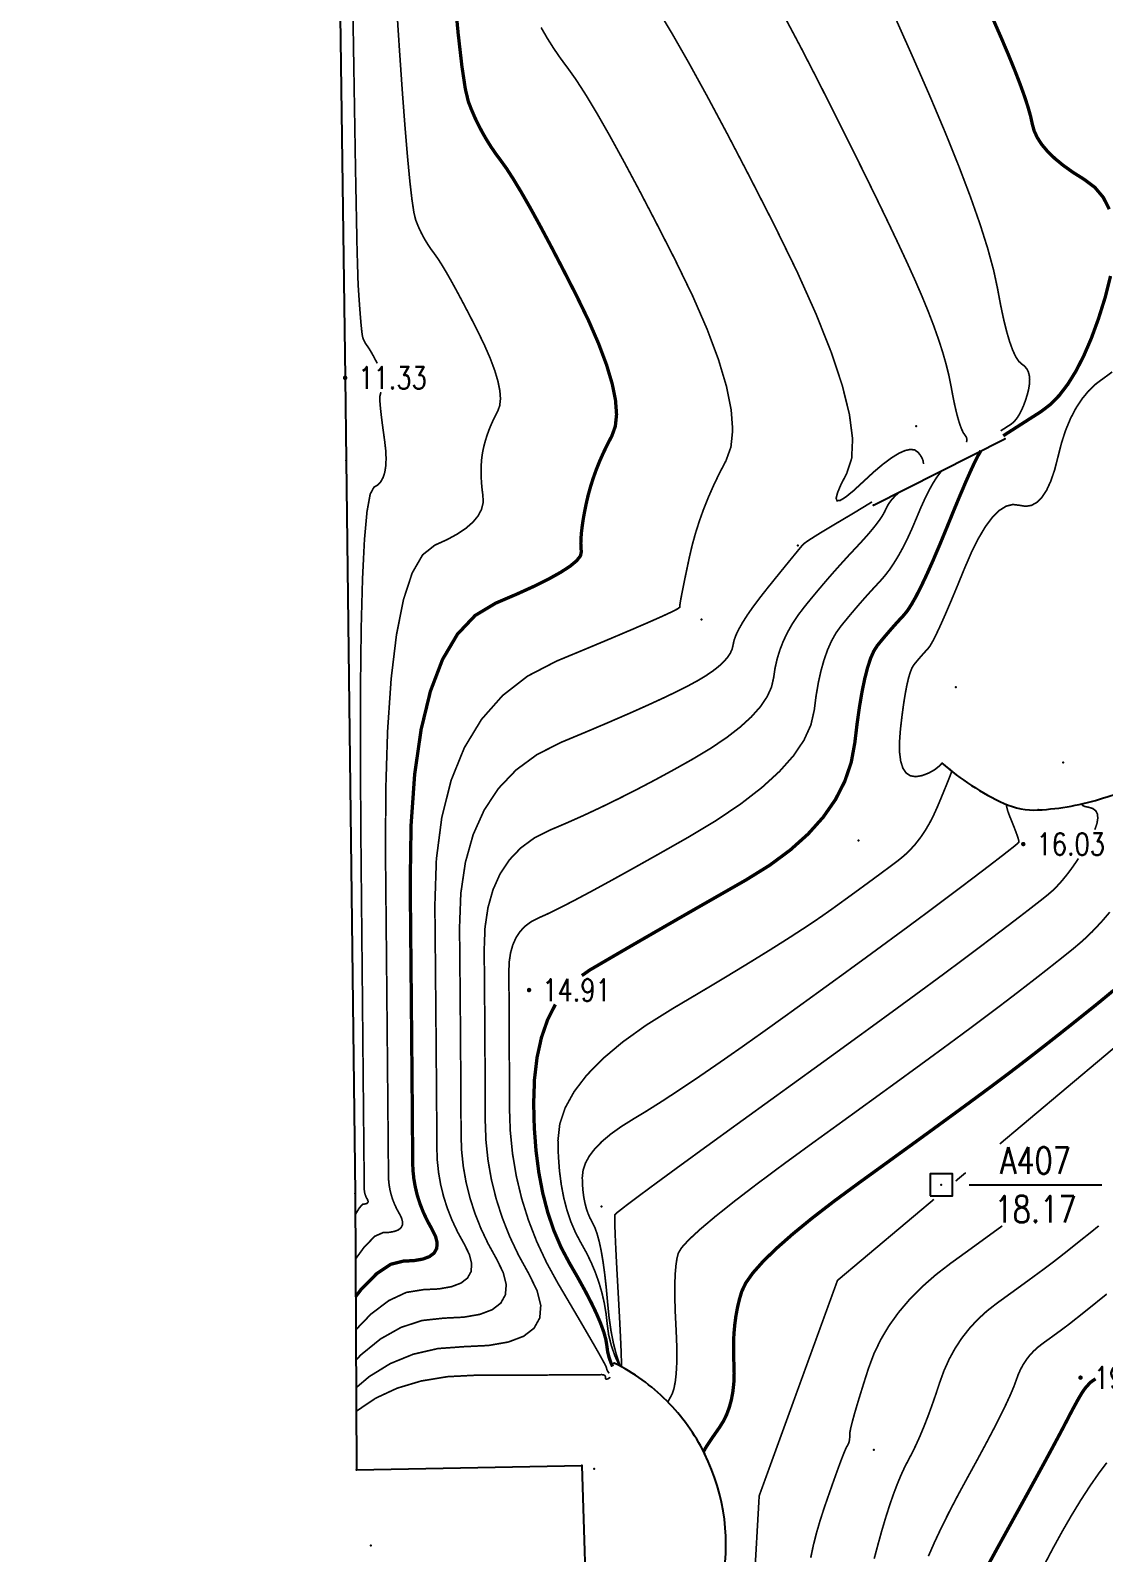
# Model space of a CAD drawing. Extents: x 953 to 1488, y 1110 to 1509.
# Drawn here: x 962.4 to 1010.9, y 1244.2 to 1312.8 of the extents above; entities that cross this region are included whole.
import ezdxf
from ezdxf.enums import TextEntityAlignment as Align

# ---------------------------------------------------------------- set-up
doc = ezdxf.new("R2010")
doc.units = 0
doc.header["$LTSCALE"] = 0.5
doc.header["$PDSIZE"] = 0.2
doc.layers.get('0').update_dxf_attribs({"linetype": 'CONTINUOUS'})
for name, color, linetype in [('DGX', 2, 'CONTINUOUS'), ('DMTZ', 3, 'CONTINUOUS'), ('GCD', 1, 'CONTINUOUS'), ('KZD', 1, 'CONTINUOUS'), ('ZBTZ', 3, 'CONTINUOUS'), ('ZDH', 1, 'CONTINUOUS')]:
    doc.layers.add(name, color=color, linetype=linetype)
doc.styles.add('HZ', font='rs.shx', dxfattribs={"width": 0.8, "bigfont": 'hztxt.shx'})
doc.linetypes.add('10421', pattern='A,2,[150,AAA.SHX,S=0.5,R=0,X=0,Y=0.5],1e-11', length=2)
doc.linetypes.add('1161', pattern='A,0,[149,AAA.SHX,S=0.15,R=0,X=0,Y=0],-1.6', length=1.6)

# ---------------------------------------------------------------- blocks, each defined once
blk = doc.blocks.new('GC200')
at = {"linetype": 'Continuous', "const_width": 0.2, "flags": 128}
blk.add_lwpolyline([(-0.1, 0, 1), (0.1, 0, 1)], format="xyb", close=True, dxfattribs=at)
blk = doc.blocks.new('gc261')
blk.add_lwpolyline([(-1, -1), (1, -1), (1, 1), (-1, 1)], close=True)
blk.add_point((0, 0))

msp = doc.modelspace()

# ---------------------------------------------------------------- linework, layer by layer
at = {"layer": 'DGX', "linetype": 'Continuous', "const_width": 0.075, "flags": 128}
for points, elevation in [([(976.88, 1320.193), (976.997, 1312.394), (977.091, 1306.664), (977.162, 1303.003), (977.209, 1301.411), (977.243, 1300.885), (977.276, 1300.422), (977.306, 1300.022), (977.334, 1299.686), (977.36, 1299.412), (977.384, 1299.202), (977.406, 1299.055), (977.426, 1298.971), (977.446, 1298.92), (977.468, 1298.869), (977.492, 1298.819), (977.518, 1298.771), (977.545, 1298.723), (977.575, 1298.676), (977.606, 1298.63), (977.639, 1298.586), (977.677, 1298.533), (977.721, 1298.464), (977.772, 1298.379), (977.83, 1298.278), (977.895, 1298.161), (977.966, 1298.027), (978.045, 1297.877), (978.074, 1297.82)], 11.5), ([(977.096, 1257.409), (977.488, 1257.948), (977.966, 1258.434), (978.333, 1258.596), (978.616, 1258.61), (978.845, 1258.65), (979.02, 1258.716), (979.14, 1258.809), (979.206, 1258.927), (979.218, 1259.072), (979.175, 1259.243), (979.078, 1259.44), (978.961, 1259.651), (978.86, 1259.864), (978.774, 1260.08), (978.704, 1260.298), (978.65, 1260.519), (978.61, 1260.742), (978.587, 1260.967), (978.578, 1261.194), (978.576, 1261.616), (978.57, 1262.424), (978.559, 1263.618), (978.545, 1265.198), (978.527, 1267.164), (978.505, 1269.516), (978.479, 1272.254), (978.449, 1275.378), (978.456, 1278.503), (978.54, 1281.244), (978.702, 1283.601), (978.941, 1285.573), (979.257, 1287.161), (979.651, 1288.365), (980.123, 1289.184), (980.672, 1289.619), (981.22, 1289.866), (981.689, 1290.122), (982.079, 1290.385), (982.39, 1290.658), (982.623, 1290.938), (982.776, 1291.227), (982.85, 1291.524), (982.845, 1291.83), (982.806, 1292.134), (982.779, 1292.426), (982.763, 1292.706), (982.758, 1292.975), (982.765, 1293.232), (982.782, 1293.477), (982.811, 1293.71), (982.852, 1293.931), (982.902, 1294.147), (982.962, 1294.363), (983.031, 1294.58), (983.109, 1294.797), (983.196, 1295.014), (983.292, 1295.232), (983.398, 1295.451), (983.513, 1295.67), (983.602, 1295.919), (983.634, 1296.226), (983.606, 1296.593), (983.52, 1297.018), (983.376, 1297.503), (983.173, 1298.046), (982.911, 1298.648), (982.59, 1299.309), (982.254, 1299.968), (981.944, 1300.561), (981.661, 1301.091), (981.405, 1301.556), (981.176, 1301.957), (980.974, 1302.294), (980.798, 1302.566), (980.649, 1302.774), (980.518, 1302.951), (980.394, 1303.133), (980.277, 1303.318), (980.168, 1303.507), (980.066, 1303.7), (979.972, 1303.896), (979.886, 1304.097), (979.806, 1304.301), (979.727, 1304.632), (979.64, 1305.214), (979.544, 1306.046), (979.441, 1307.128), (979.329, 1308.46), (979.209, 1310.043), (979.082, 1311.876), (978.946, 1313.959)], 12), ([(1002.722, 1293.287), (1002.724, 1293.305), (1002.71, 1293.421), (1002.664, 1293.544), (1002.586, 1293.675), (1002.478, 1293.812), (1002.33, 1293.915), (1002.136, 1293.941), (1001.895, 1293.889), (1001.609, 1293.761), (1001.276, 1293.555), (1000.897, 1293.273), (1000.471, 1292.913), (1000, 1292.476), (999.555, 1292.066), (999.211, 1291.787), (998.968, 1291.639), (998.826, 1291.622), (998.784, 1291.735), (998.844, 1291.98), (999.003, 1292.356), (999.264, 1292.862), (999.485, 1293.539), (999.525, 1294.423), (999.384, 1295.516), (999.063, 1296.818), (998.561, 1298.327), (997.879, 1300.045), (997.016, 1301.971), (995.972, 1304.106), (994.881, 1306.24), (993.878, 1308.166), (992.961, 1309.883), (992.131, 1311.391), (991.388, 1312.691), (990.731, 1313.782)], 13.5), ([(1004.665, 1294.267), (1004.671, 1294.281), (1004.686, 1294.385), (1004.665, 1294.483), (1004.606, 1294.574), (1004.528, 1294.685), (1004.45, 1294.844), (1004.372, 1295.051), (1004.293, 1295.304), (1004.213, 1295.606), (1004.132, 1295.955), (1004.051, 1296.351), (1003.969, 1296.795), (1003.872, 1297.279), (1003.744, 1297.796), (1003.586, 1298.346), (1003.397, 1298.928), (1003.179, 1299.544), (1002.929, 1300.192), (1002.649, 1300.874), (1002.339, 1301.588), (1001.986, 1302.368), (1001.576, 1303.248), (1001.111, 1304.227), (1000.59, 1305.306), (1000.012, 1306.484), (999.379, 1307.762), (998.69, 1309.14), (997.944, 1310.617), (997.185, 1312.092), (996.456, 1313.463)], 14), ([(1001.468, 1313.383), (1002.244, 1311.643), (1003.022, 1309.867), (1003.715, 1308.224), (1004.322, 1306.716), (1004.843, 1305.343), (1005.278, 1304.104), (1005.627, 1302.999), (1005.891, 1302.029), (1006.069, 1301.194), (1006.204, 1300.468), (1006.339, 1299.829), (1006.475, 1299.275), (1006.612, 1298.806), (1006.749, 1298.424), (1006.886, 1298.127), (1007.024, 1297.916), (1007.162, 1297.791), (1007.287, 1297.697), (1007.385, 1297.581), (1007.457, 1297.441), (1007.501, 1297.279), (1007.518, 1297.095), (1007.508, 1296.887), (1007.472, 1296.657), (1007.408, 1296.404), (1007.329, 1296.152), (1007.245, 1295.924), (1007.157, 1295.72), (1007.065, 1295.54), (1006.969, 1295.385), (1006.868, 1295.254), (1006.764, 1295.146), (1006.655, 1295.063), (1006.536, 1294.987), (1006.403, 1294.902), (1006.256, 1294.806), (1006.211, 1294.777)], 14.5), ([(977.111, 1254.216), (977.781, 1254.913), (978.593, 1255.529), (979.385, 1255.899), (980.158, 1256.023), (980.856, 1256.057), (981.419, 1256.156), (981.849, 1256.318), (982.145, 1256.545), (982.307, 1256.837), (982.335, 1257.193), (982.23, 1257.613), (981.991, 1258.097), (981.704, 1258.617), (981.456, 1259.142), (981.245, 1259.673), (981.072, 1260.21), (980.938, 1260.752), (980.842, 1261.301), (980.783, 1261.855), (980.763, 1262.414), (980.76, 1263.078), (980.756, 1263.943), (980.748, 1265.01), (980.738, 1266.279), (980.726, 1267.75), (980.711, 1269.422), (980.694, 1271.297), (980.674, 1273.373), (980.742, 1275.451), (980.986, 1277.328), (981.407, 1279.005), (982.005, 1280.481), (982.78, 1281.758), (983.732, 1282.835), (984.86, 1283.711), (986.165, 1284.387), (987.472, 1284.929), (988.603, 1285.403), (989.56, 1285.809), (990.342, 1286.147), (990.949, 1286.416), (991.382, 1286.617), (991.64, 1286.751), (991.723, 1286.816), (991.726, 1286.878), (991.744, 1287.004), (991.776, 1287.193), (991.824, 1287.446), (991.887, 1287.762), (991.964, 1288.141), (992.057, 1288.584), (992.164, 1289.09), (992.29, 1289.628), (992.439, 1290.167), (992.611, 1290.707), (992.805, 1291.249), (993.023, 1291.792), (993.263, 1292.336), (993.526, 1292.882), (993.812, 1293.428), (994.036, 1294.049), (994.114, 1294.816), (994.046, 1295.731), (993.832, 1296.792), (993.471, 1298), (992.964, 1299.356), (992.311, 1300.858), (991.511, 1302.507), (990.672, 1304.149), (989.9, 1305.631), (989.194, 1306.952), (988.556, 1308.113), (987.984, 1309.113), (987.479, 1309.952), (987.041, 1310.631), (986.67, 1311.15), (986.341, 1311.593), (986.031, 1312.045), (985.74, 1312.507), (985.468, 1312.979)], 13), ([(1011.243, 1297.436), (1010.878, 1297.168), (1010.516, 1296.903), (1010.184, 1296.587), (1009.881, 1296.221), (1009.607, 1295.803), (1009.362, 1295.335), (1009.146, 1294.817), (1008.959, 1294.247), (1008.801, 1293.627), (1008.648, 1293.028), (1008.476, 1292.521), (1008.286, 1292.106), (1008.076, 1291.784), (1007.849, 1291.554), (1007.602, 1291.416), (1007.337, 1291.371), (1007.052, 1291.418), (1006.757, 1291.455), (1006.457, 1291.378), (1006.152, 1291.188), (1005.844, 1290.885), (1005.53, 1290.469), (1005.213, 1289.939), (1004.891, 1289.296), (1004.565, 1288.54), (1004.252, 1287.773), (1003.97, 1287.097), (1003.719, 1286.512), (1003.5, 1286.019), (1003.311, 1285.616), (1003.154, 1285.305), (1003.028, 1285.084), (1002.933, 1284.955), (1002.854, 1284.87), (1002.774, 1284.783), (1002.694, 1284.694), (1002.613, 1284.602), (1002.532, 1284.509), (1002.451, 1284.412), (1002.37, 1284.314), (1002.287, 1284.213), (1002.206, 1284.079), (1002.127, 1283.88), (1002.049, 1283.616), (1001.973, 1283.287), (1001.899, 1282.893), (1001.826, 1282.435), (1001.756, 1281.911), (1001.687, 1281.323), (1001.643, 1280.747), (1001.647, 1280.261), (1001.698, 1279.864), (1001.797, 1279.557), (1001.943, 1279.339), (1002.137, 1279.211), (1002.379, 1279.172), (1002.668, 1279.223), (1002.963, 1279.336), (1003.224, 1279.481), (1003.449, 1279.66), (1003.558, 1279.781)], 15.5), ([(978.243, 1296.52), (978.241, 1296.516), (978.224, 1296.461), (978.209, 1296.406), (978.196, 1296.352), (978.189, 1296.273), (978.191, 1296.144), (978.204, 1295.966), (978.225, 1295.739), (978.256, 1295.463), (978.297, 1295.137), (978.347, 1294.762), (978.406, 1294.337), (978.455, 1293.911), (978.473, 1293.532), (978.459, 1293.199), (978.415, 1292.913), (978.339, 1292.674), (978.232, 1292.481), (978.094, 1292.335), (977.925, 1292.235), (977.754, 1291.92), (977.611, 1291.13), (977.496, 1289.862), (977.409, 1288.119), (977.349, 1285.899), (977.317, 1283.202), (977.313, 1280.03), (977.336, 1276.381), (977.371, 1272.733), (977.402, 1269.563), (977.427, 1266.871), (977.448, 1264.657), (977.465, 1262.922), (977.477, 1261.665), (977.484, 1260.885), (977.486, 1260.585), (977.488, 1260.523), (977.495, 1260.462), (977.505, 1260.402), (977.52, 1260.343), (977.539, 1260.284), (977.562, 1260.225), (977.59, 1260.168), (977.621, 1260.111), (977.647, 1260.057), (977.659, 1260.011), (977.656, 1259.972), (977.638, 1259.94), (977.605, 1259.915), (977.558, 1259.898), (977.496, 1259.887), (977.42, 1259.883), (977.257, 1259.701), (977.086, 1259.413)], 11.5), ([(1003.566, 1292.985), (1003.486, 1292.899), (1003.322, 1292.679), (1003.152, 1292.41), (1002.976, 1292.093), (1002.794, 1291.726), (1002.606, 1291.311), (1002.411, 1290.847), (1002.212, 1290.375), (1002.011, 1289.935), (1001.808, 1289.527), (1001.602, 1289.153), (1001.393, 1288.81), (1001.183, 1288.5), (1000.969, 1288.223), (1000.754, 1287.978), (1000.536, 1287.746), (1000.318, 1287.508), (1000.098, 1287.264), (999.878, 1287.013), (999.657, 1286.756), (999.434, 1286.493), (999.211, 1286.223), (998.986, 1285.948), (998.771, 1285.645), (998.574, 1285.294), (998.397, 1284.894), (998.239, 1284.446), (998.099, 1283.95), (997.979, 1283.406), (997.878, 1282.814), (997.796, 1282.173), (997.643, 1281.502), (997.331, 1280.817), (996.859, 1280.119), (996.227, 1279.408), (995.435, 1278.684), (994.484, 1277.947), (993.373, 1277.197), (992.102, 1276.434), (990.814, 1275.703), (989.653, 1275.051), (988.619, 1274.478), (987.712, 1273.984), (986.93, 1273.568), (986.276, 1273.232), (985.748, 1272.974), (985.347, 1272.794), (985.03, 1272.634), (984.756, 1272.433), (984.525, 1272.191), (984.337, 1271.908), (984.192, 1271.584), (984.089, 1271.219), (984.029, 1270.813), (984.013, 1270.366), (984.017, 1269.861), (984.021, 1269.282), (984.025, 1268.629), (984.028, 1267.901), (984.032, 1267.098), (984.035, 1266.221), (984.037, 1265.27), (984.04, 1264.244), (984.076, 1263.189), (984.18, 1262.153), (984.352, 1261.134), (984.592, 1260.133), (984.9, 1259.15), (985.275, 1258.184), (985.719, 1257.236), (986.23, 1256.306), (986.741, 1255.44), (987.185, 1254.686), (987.56, 1254.043), (987.868, 1253.511), (988.108, 1253.09), (988.28, 1252.781), (988.385, 1252.582), (988.421, 1252.495), (988.425, 1252.464), (988.433, 1252.432), (988.444, 1252.4), (988.459, 1252.368), (988.477, 1252.336), (988.498, 1252.304), (988.523, 1252.272), (988.543, 1252.25)], 14.5), ([(977.123, 1251.598), (977.707, 1252.098), (978.665, 1252.688), (979.697, 1253.109), (980.804, 1253.364), (981.984, 1253.45), (983.095, 1253.504), (983.993, 1253.661), (984.678, 1253.92), (985.149, 1254.282), (985.408, 1254.747), (985.453, 1255.314), (985.285, 1255.983), (984.905, 1256.755), (984.448, 1257.583), (984.051, 1258.42), (983.716, 1259.266), (983.441, 1260.122), (983.226, 1260.986), (983.073, 1261.859), (982.98, 1262.742), (982.947, 1263.634), (982.945, 1264.539), (982.942, 1265.462), (982.937, 1266.402), (982.932, 1267.36), (982.925, 1268.336), (982.918, 1269.329), (982.909, 1270.34), (982.9, 1271.368), (982.937, 1272.36), (983.07, 1273.261), (983.298, 1274.071), (983.62, 1274.791), (984.038, 1275.419), (984.55, 1275.956), (985.158, 1276.403), (985.861, 1276.758), (986.618, 1277.08), (987.39, 1277.424), (988.176, 1277.792), (988.976, 1278.182), (989.791, 1278.595), (990.62, 1279.03), (991.463, 1279.489), (992.32, 1279.97), (993.133, 1280.459), (993.845, 1280.939), (994.453, 1281.411), (994.96, 1281.874), (995.365, 1282.329), (995.667, 1282.776), (995.867, 1283.214), (995.964, 1283.644), (996.026, 1284.066), (996.12, 1284.48), (996.244, 1284.888), (996.4, 1285.288), (996.587, 1285.68), (996.805, 1286.066), (997.055, 1286.444), (997.336, 1286.815), (997.631, 1287.178), (997.926, 1287.533), (998.219, 1287.88), (998.51, 1288.218), (998.801, 1288.548), (999.09, 1288.87), (999.377, 1289.184), (999.664, 1289.489), (999.935, 1289.781), (1000.178, 1290.052), (1000.392, 1290.303), (1000.578, 1290.534), (1000.735, 1290.745), (1000.864, 1290.937), (1000.963, 1291.108), (1001.035, 1291.259), (1001.103, 1291.401), (1001.194, 1291.545), (1001.308, 1291.691), (1001.445, 1291.839), (1001.604, 1291.989), (1001.622, 1292.004)], 14), ([(977.117, 1252.847), (977.329, 1253.075), (978.223, 1253.8), (979.145, 1254.319), (980.094, 1254.631), (981.071, 1254.737), (981.975, 1254.781), (982.706, 1254.908), (983.263, 1255.119), (983.647, 1255.414), (983.857, 1255.792), (983.894, 1256.253), (983.758, 1256.798), (983.448, 1257.426), (983.076, 1258.1), (982.753, 1258.781), (982.48, 1259.47), (982.257, 1260.166), (982.082, 1260.869), (981.957, 1261.58), (981.881, 1262.298), (981.855, 1263.024), (981.853, 1263.808), (981.849, 1264.702), (981.843, 1265.706), (981.835, 1266.819), (981.826, 1268.043), (981.815, 1269.376), (981.802, 1270.818), (981.787, 1272.371), (981.845, 1273.908), (982.051, 1275.304), (982.403, 1276.559), (982.903, 1277.673), (983.55, 1278.647), (984.345, 1279.48), (985.286, 1280.171), (986.375, 1280.722), (987.489, 1281.186), (988.504, 1281.617), (989.421, 1282.015), (990.241, 1282.38), (990.962, 1282.711), (991.586, 1283.01), (992.111, 1283.275), (992.538, 1283.507), (992.894, 1283.721), (993.205, 1283.931), (993.472, 1284.138), (993.693, 1284.34), (993.87, 1284.54), (994.003, 1284.735), (994.09, 1284.927), (994.133, 1285.115), (994.175, 1285.318), (994.26, 1285.554), (994.389, 1285.825), (994.562, 1286.129), (994.777, 1286.467), (995.036, 1286.838), (995.339, 1287.243), (995.685, 1287.682), (996.032, 1288.112), (996.337, 1288.489), (996.601, 1288.814), (996.824, 1289.087), (997.005, 1289.307), (997.144, 1289.476), (997.242, 1289.592), (997.298, 1289.655), (997.355, 1289.704), (997.453, 1289.776), (997.594, 1289.87), (997.776, 1289.987), (998, 1290.127), (998.266, 1290.289), (998.575, 1290.474), (998.925, 1290.682), (999.285, 1290.895), (999.623, 1291.097), (999.938, 1291.288), (1000.232, 1291.467), (1000.402, 1291.572)], 13.5), ([(1004, 1279.428), (1003.994, 1279.397), (1003.966, 1279.316), (1003.917, 1279.186), (1003.846, 1279.008), (1003.755, 1278.781), (1003.642, 1278.506), (1003.509, 1278.183), (1003.354, 1277.811), (1003.181, 1277.427), (1002.996, 1277.066), (1002.796, 1276.73), (1002.584, 1276.417), (1002.358, 1276.127), (1002.118, 1275.862), (1001.865, 1275.62), (1001.599, 1275.402), (1001.312, 1275.186), (1000.999, 1274.953), (1000.66, 1274.702), (1000.294, 1274.433), (999.902, 1274.146), (999.483, 1273.841), (999.038, 1273.518), (998.567, 1273.177), (998.031, 1272.801), (997.393, 1272.373), (996.654, 1271.894), (995.812, 1271.362), (994.868, 1270.779), (993.823, 1270.144), (992.675, 1269.457), (991.426, 1268.718), (990.207, 1267.956), (989.15, 1267.199), (988.257, 1266.447), (987.526, 1265.701), (986.958, 1264.959), (986.553, 1264.223), (986.31, 1263.493), (986.23, 1262.767), (986.248, 1262.062), (986.297, 1261.393), (986.379, 1260.76), (986.492, 1260.163), (986.638, 1259.603), (986.815, 1259.078), (987.025, 1258.589), (987.266, 1258.136), (987.51, 1257.698), (987.726, 1257.255), (987.915, 1256.805), (988.077, 1256.35), (988.212, 1255.889), (988.319, 1255.422), (988.399, 1254.95), (988.452, 1254.471), (988.517, 1253.989), (988.635, 1253.505), (988.805, 1253.019), (988.999, 1252.593)], 15.5), ([(1006.173, 1262.6), (1017.747, 1272.329), (1031.623, 1278.323), (1058.063, 1275.135), (1068.371, 1272.68), (1076.951, 1262.439), (1095.592, 1248.1), (1092.349, 1235.453), (1087.995, 1226.038), (1083.075, 1220.756), (1063.737, 1210.084), (1055.226, 1203.74), (1036.535, 1197.056), (1014.874, 1182.849), (1008.465, 1181.412), (1001.99, 1178.111)], 18), ([(989.053, 1252.564), (989.013, 1252.654), (988.862, 1253.099), (988.733, 1253.602), (988.623, 1254.163), (988.535, 1254.782), (988.467, 1255.459), (988.406, 1256.133), (988.338, 1256.743), (988.263, 1257.289), (988.182, 1257.77), (988.093, 1258.187), (987.997, 1258.539), (987.894, 1258.827), (987.784, 1259.051), (987.677, 1259.251), (987.585, 1259.466), (987.507, 1259.697), (987.443, 1259.945), (987.393, 1260.208), (987.357, 1260.487), (987.335, 1260.781), (987.327, 1261.092), (987.363, 1261.412), (987.469, 1261.734), (987.648, 1262.058), (987.898, 1262.385), (988.221, 1262.714), (988.614, 1263.045), (989.08, 1263.379), (989.617, 1263.715), (990.23, 1264.085), (990.922, 1264.522), (991.693, 1265.026), (992.543, 1265.596), (993.472, 1266.234), (994.48, 1266.937), (995.568, 1267.708), (996.734, 1268.545), (997.907, 1269.394), (999.015, 1270.197), (1000.057, 1270.956), (1001.032, 1271.671), (1001.943, 1272.34), (1002.787, 1272.965), (1003.565, 1273.546), (1004.278, 1274.081), (1004.916, 1274.564), (1005.47, 1274.985), (1005.94, 1275.344), (1006.326, 1275.642), (1006.628, 1275.878), (1006.847, 1276.052), (1006.981, 1276.165), (1007.031, 1276.216), (1007.032, 1276.252), (1007.018, 1276.319), (1006.989, 1276.418), (1006.945, 1276.548), (1006.886, 1276.709), (1006.812, 1276.901), (1006.723, 1277.125), (1006.618, 1277.38), (1006.527, 1277.628), (1006.477, 1277.832), (1006.473, 1277.916)], 16), ([(1010.46, 1276.78), (1010.555, 1277.06), (1010.593, 1277.297), (1010.574, 1277.489), (1010.498, 1277.635), (1010.365, 1277.736), (1010.175, 1277.792), (1009.998, 1277.829), (1009.906, 1277.873), (1009.898, 1277.924), (1009.949, 1277.963)], 16.5), ([(989.086, 1252.545), (989.092, 1252.588), (989.093, 1252.759), (989.087, 1253.032), (989.073, 1253.407), (989.052, 1253.884), (989.023, 1254.464), (988.987, 1255.146), (988.944, 1255.929), (988.9, 1256.714), (988.864, 1257.399), (988.835, 1257.984), (988.813, 1258.468), (988.799, 1258.852), (988.791, 1259.137), (988.791, 1259.321), (988.799, 1259.404), (988.916, 1259.514), (989.248, 1259.774), (989.793, 1260.186), (990.552, 1260.748), (991.525, 1261.462), (992.712, 1262.327), (994.113, 1263.343), (995.727, 1264.51), (997.379, 1265.704), (998.893, 1266.8), (1000.269, 1267.8), (1001.507, 1268.703), (1002.607, 1269.508), (1003.569, 1270.216), (1004.392, 1270.828), (1005.078, 1271.342), (1005.668, 1271.788), (1006.207, 1272.197), (1006.693, 1272.567), (1007.128, 1272.9), (1007.51, 1273.194), (1007.84, 1273.451), (1008.119, 1273.669), (1008.345, 1273.85), (1008.548, 1274.026), (1008.755, 1274.231), (1008.967, 1274.466), (1009.184, 1274.73), (1009.405, 1275.023), (1009.631, 1275.345), (1009.72, 1275.48)], 16.5), ([(991.201, 1250.94), (991.217, 1251.008), (991.298, 1251.158), (991.39, 1251.332), (991.466, 1251.569), (991.524, 1251.87), (991.565, 1252.233), (991.589, 1252.659), (991.595, 1253.147), (991.585, 1253.699), (991.557, 1254.313), (991.526, 1254.931), (991.508, 1255.492), (991.503, 1255.996), (991.509, 1256.444), (991.528, 1256.836), (991.56, 1257.171), (991.604, 1257.449), (991.66, 1257.671), (991.81, 1257.919), (992.136, 1258.275), (992.638, 1258.739), (993.316, 1259.312), (994.17, 1259.994), (995.2, 1260.783), (996.405, 1261.681), (997.787, 1262.688), (999.198, 1263.707), (1000.49, 1264.644), (1001.665, 1265.497), (1002.722, 1266.268), (1003.661, 1266.955), (1004.482, 1267.56), (1005.185, 1268.082), (1005.77, 1268.521), (1006.29, 1268.914), (1006.794, 1269.299), (1007.285, 1269.677), (1007.761, 1270.045), (1008.223, 1270.406), (1008.671, 1270.759), (1009.105, 1271.103), (1009.524, 1271.44), (1009.933, 1271.79), (1010.338, 1272.176), (1010.738, 1272.599), (1011.134, 1273.058)], 17), ([(1004.18, 1260.925), (1004.63, 1261.303)], 18), ([(994.204, 1203.3), (993.252, 1210.539), (995.311, 1246.721), (998.844, 1256.44), (1003.198, 1260.1)], 18), ([(997.637, 1243.926), (997.752, 1244.474), (997.897, 1245.045), (998.07, 1245.638), (998.272, 1246.254), (998.478, 1246.846), (998.66, 1247.364), (998.82, 1247.811), (998.957, 1248.185), (999.071, 1248.487), (999.162, 1248.716), (999.23, 1248.873), (999.276, 1248.957), (999.308, 1249.008), (999.335, 1249.062), (999.357, 1249.119), (999.374, 1249.181), (999.387, 1249.246), (999.394, 1249.316), (999.397, 1249.389), (999.395, 1249.465), (999.404, 1249.581), (999.441, 1249.771), (999.506, 1250.035), (999.598, 1250.374), (999.718, 1250.786), (999.866, 1251.273), (1000.041, 1251.835), (1000.243, 1252.47), (1000.491, 1253.133), (1000.801, 1253.776), (1001.173, 1254.4), (1001.607, 1255.003), (1002.104, 1255.588), (1002.663, 1256.152), (1003.284, 1256.697), (1003.967, 1257.223), (1004.653, 1257.718), (1005.281, 1258.174), (1005.852, 1258.589), (1006.279, 1258.9)], 18.5), ([(1000.501, 1243.883), (1000.666, 1244.499), (1000.84, 1245.13), (1001.014, 1245.717), (1001.187, 1246.262), (1001.36, 1246.764), (1001.533, 1247.223), (1001.705, 1247.639), (1001.876, 1248.012), (1002.048, 1248.343), (1002.219, 1248.668), (1002.392, 1249.024), (1002.566, 1249.412), (1002.741, 1249.831), (1002.918, 1250.281), (1003.095, 1250.764), (1003.274, 1251.277), (1003.454, 1251.822), (1003.652, 1252.369), (1003.886, 1252.887), (1004.154, 1253.377), (1004.458, 1253.839), (1004.798, 1254.272), (1005.172, 1254.677), (1005.582, 1255.053), (1006.027, 1255.401), (1006.471, 1255.722), (1006.878, 1256.017), (1007.248, 1256.286), (1007.58, 1256.528), (1007.876, 1256.745), (1008.135, 1256.935), (1008.356, 1257.099), (1008.54, 1257.238), (1008.774, 1257.418), (1009.145, 1257.71), (1009.652, 1258.114), (1010.296, 1258.628), (1010.635, 1258.9)], 19), ([(1002.948, 1243.997), (1003.218, 1244.613), (1003.531, 1245.279), (1003.887, 1245.994), (1004.286, 1246.758), (1004.729, 1247.572), (1005.169, 1248.374), (1005.561, 1249.103), (1005.906, 1249.759), (1006.203, 1250.342), (1006.452, 1250.853), (1006.654, 1251.291), (1006.808, 1251.656), (1006.914, 1251.948), (1007.004, 1252.197), (1007.111, 1252.433), (1007.233, 1252.657), (1007.372, 1252.867), (1007.526, 1253.065), (1007.697, 1253.249), (1007.884, 1253.421), (1008.087, 1253.58), (1008.289, 1253.726), (1008.475, 1253.86), (1008.643, 1253.983), (1008.795, 1254.093), (1008.93, 1254.192), (1009.048, 1254.279), (1009.149, 1254.354), (1009.233, 1254.417), (1009.345, 1254.503), (1009.529, 1254.649), (1009.787, 1254.854), (1010.117, 1255.118), (1010.52, 1255.441), (1010.995, 1255.824)], 19.5), ([(988.584, 1252.077), (988.578, 1252.067), (988.552, 1252.043), (988.518, 1252.02), (988.483, 1252.001), (988.452, 1251.989), (988.426, 1251.984), (988.405, 1251.986), (988.389, 1251.995), (988.378, 1252.011), (988.372, 1252.034), (988.371, 1252.064), (988.37, 1252.095), (988.361, 1252.122), (988.346, 1252.144), (988.324, 1252.162), (988.295, 1252.175), (988.26, 1252.183), (988.218, 1252.187), (988.169, 1252.187), (988.036, 1252.184), (987.74, 1252.181), (987.28, 1252.178), (986.658, 1252.175), (985.873, 1252.172), (984.925, 1252.169), (983.814, 1252.166), (982.541, 1252.163), (981.24, 1252.096), (980.049, 1251.9), (978.968, 1251.575), (977.995, 1251.122), (977.133, 1250.54), (977.128, 1250.535)], 14.5)]:
    msp.add_lwpolyline(points, dxfattribs=dict(at, elevation=elevation))
at = {"layer": 'DGX', "color": 3, "linetype": 'Continuous', "const_width": 0.15, "flags": 128}
for points, elevation in [([(977.104, 1255.718), (977.34, 1256.025), (978.04, 1256.738), (978.676, 1257.166), (979.245, 1257.31), (979.736, 1257.334), (980.132, 1257.403), (980.434, 1257.517), (980.642, 1257.677), (980.756, 1257.882), (980.777, 1258.132), (980.703, 1258.428), (980.534, 1258.768), (980.333, 1259.134), (980.158, 1259.503), (980.01, 1259.877), (979.888, 1260.254), (979.794, 1260.636), (979.726, 1261.021), (979.685, 1261.411), (979.671, 1261.804), (979.668, 1262.347), (979.663, 1263.183), (979.654, 1264.314), (979.642, 1265.738), (979.626, 1267.457), (979.608, 1269.469), (979.586, 1271.775), (979.562, 1274.376), (979.599, 1276.977), (979.763, 1279.286), (980.054, 1281.303), (980.473, 1283.027), (981.019, 1284.46), (981.692, 1285.6), (982.492, 1286.447), (983.419, 1287.003), (984.346, 1287.398), (985.146, 1287.762), (985.82, 1288.097), (986.366, 1288.402), (986.786, 1288.677), (987.079, 1288.922), (987.245, 1289.137), (987.284, 1289.323), (987.266, 1289.506), (987.261, 1289.715), (987.27, 1289.95), (987.291, 1290.21), (987.326, 1290.497), (987.373, 1290.809), (987.434, 1291.147), (987.508, 1291.51), (987.596, 1291.887), (987.701, 1292.265), (987.821, 1292.644), (987.957, 1293.023), (988.109, 1293.403), (988.278, 1293.784), (988.462, 1294.166), (988.662, 1294.549), (988.819, 1294.984), (988.874, 1295.521), (988.826, 1296.162), (988.676, 1296.905), (988.423, 1297.752), (988.068, 1298.701), (987.611, 1299.753), (987.051, 1300.908), (986.463, 1302.058), (985.922, 1303.096), (985.428, 1304.022), (984.981, 1304.835), (984.58, 1305.535), (984.226, 1306.123), (983.92, 1306.599), (983.659, 1306.962), (983.429, 1307.272), (983.212, 1307.589), (983.009, 1307.913), (982.818, 1308.243), (982.64, 1308.58), (982.476, 1308.923), (982.325, 1309.274), (982.186, 1309.631), (982.048, 1310.21), (981.895, 1311.226), (981.728, 1312.68), (981.547, 1314.57)], 12.5), ([(1005.876, 1313.33), (1006.24, 1312.5), (1006.564, 1311.738), (1006.846, 1311.046), (1007.086, 1310.424), (1007.286, 1309.871), (1007.443, 1309.388), (1007.56, 1308.973), (1007.635, 1308.629), (1007.719, 1308.319), (1007.863, 1308.007), (1008.067, 1307.695), (1008.33, 1307.383), (1008.653, 1307.069), (1009.036, 1306.754), (1009.479, 1306.439), (1009.981, 1306.123), (1010.461, 1305.763), (1010.838, 1305.315), (1011.111, 1304.78)], 15), ([(1011.169, 1301.768), (1010.925, 1300.797), (1010.62, 1299.828), (1010.3, 1298.952), (1009.962, 1298.17), (1009.609, 1297.479), (1009.239, 1296.882), (1008.853, 1296.377), (1008.45, 1295.966), (1008.031, 1295.647), (1007.625, 1295.388), (1007.261, 1295.155), (1006.939, 1294.949), (1006.66, 1294.77), (1006.423, 1294.618), (1006.323, 1294.554)], 15), ([(1005.319, 1293.869), (1005.297, 1293.844), (1005.186, 1293.656), (1005.04, 1293.368), (1004.86, 1292.981), (1004.644, 1292.494), (1004.393, 1291.907), (1004.108, 1291.221), (1003.788, 1290.435), (1003.461, 1289.641), (1003.159, 1288.933), (1002.881, 1288.309), (1002.626, 1287.771), (1002.395, 1287.317), (1002.187, 1286.949), (1002.004, 1286.665), (1001.844, 1286.467), (1001.695, 1286.308), (1001.546, 1286.146), (1001.396, 1285.979), (1001.246, 1285.808), (1001.095, 1285.632), (1000.943, 1285.453), (1000.79, 1285.269), (1000.637, 1285.08), (1000.487, 1284.845), (1000.343, 1284.521), (1000.207, 1284.108), (1000.077, 1283.605), (999.954, 1283.013), (999.838, 1282.332), (999.729, 1281.562), (999.627, 1280.702), (999.464, 1279.814), (999.172, 1278.959), (998.751, 1278.136), (998.201, 1277.346), (997.522, 1276.588), (996.715, 1275.863), (995.778, 1275.17), (994.713, 1274.51), (993.615, 1273.883), (992.578, 1273.29), (991.603, 1272.73), (990.691, 1272.205), (989.84, 1271.714), (989.051, 1271.256), (988.324, 1270.832), (987.659, 1270.443), (987.307, 1270.194)], 15), ([(992.802, 1248.713), (992.824, 1248.762), (992.876, 1248.854), (992.953, 1248.978), (993.055, 1249.134), (993.182, 1249.323), (993.335, 1249.543), (993.512, 1249.796), (993.689, 1250.076), (993.839, 1250.38), (993.961, 1250.707), (994.057, 1251.058), (994.126, 1251.433), (994.167, 1251.831), (994.182, 1252.252), (994.169, 1252.697), (994.152, 1253.148), (994.153, 1253.585), (994.17, 1254.009), (994.206, 1254.421), (994.258, 1254.819), (994.328, 1255.205), (994.416, 1255.578), (994.521, 1255.937), (994.704, 1256.323), (995.024, 1256.775), (995.483, 1257.293), (996.08, 1257.876), (996.815, 1258.525), (997.687, 1259.24), (998.698, 1260.02), (999.847, 1260.866), (1001.016, 1261.711), (1002.087, 1262.487), (1003.061, 1263.194), (1003.936, 1263.833), (1004.715, 1264.403), (1005.395, 1264.904), (1005.978, 1265.336), (1006.463, 1265.7), (1006.911, 1266.04), (1007.382, 1266.402), (1007.877, 1266.786), (1008.395, 1267.191), (1008.937, 1267.618), (1009.502, 1268.067), (1010.09, 1268.537), (1010.702, 1269.029), (1011.305, 1269.53)], 17.5), ([(986.112, 1268.894), (985.76, 1268.197), (985.484, 1267.4), (985.287, 1266.508), (985.17, 1265.522), (985.133, 1264.442), (985.16, 1263.343), (985.238, 1262.3), (985.365, 1261.313), (985.542, 1260.382), (985.768, 1259.508), (986.045, 1258.689), (986.372, 1257.927), (986.748, 1257.221), (987.125, 1256.569), (987.455, 1255.97), (987.738, 1255.424), (987.973, 1254.931), (988.16, 1254.49), (988.3, 1254.102), (988.392, 1253.766), (988.437, 1253.483), (988.471, 1253.226), (988.534, 1252.968), (988.625, 1252.71), (988.695, 1252.555)], 15), ([(1005.542, 1243.41), (1005.971, 1244.199), (1006.461, 1245.088), (1006.958, 1245.987), (1007.411, 1246.809), (1007.818, 1247.552), (1008.181, 1248.217), (1008.498, 1248.803), (1008.771, 1249.311), (1008.999, 1249.74), (1009.182, 1250.091), (1009.335, 1250.387), (1009.475, 1250.652), (1009.602, 1250.885), (1009.714, 1251.088), (1009.814, 1251.258), (1009.9, 1251.398), (1009.972, 1251.506), (1010.03, 1251.582), (1010.08, 1251.64), (1010.126, 1251.692), (1010.168, 1251.738), (1010.205, 1251.779), (1010.238, 1251.813), (1010.267, 1251.841), (1010.293, 1251.863), (1010.313, 1251.879), (1010.342, 1251.899), (1010.391, 1251.931), (1010.459, 1251.977), (1010.492, 1251.998)], 20)]:
    msp.add_lwpolyline(points, dxfattribs=dict(at, elevation=elevation))
at = {"layer": 'DGX', "linetype": 'Continuous', "const_width": 0.075, "flags": 128}
msp.add_lwpolyline([(1008.131, 1243.518), (1008.565, 1244.344), (1008.991, 1245.119), (1009.409, 1245.841), (1009.818, 1246.512), (1010.219, 1247.131), (1010.612, 1247.698), (1010.997, 1248.214)], dxfattribs=at)
at = {"layer": 'DMTZ', "linetype": '10421', "flags": 128}
msp.add_lwpolyline([(1000.476, 1291.426), (1006.395, 1294.412)], dxfattribs=at)
for points in [[(1003.546, 1279.792, 0.070666), (1006.369, 1277.961, 0.121754), (1007.898, 1277.67, 0.063659), (1010.844, 1278.21, -0.06519), (1013.722, 1278.729, -0.021192), (1017.065, 1278.748, 0.004876), (1031.583, 1278.358, 0.024015), (1075.2, 1279.706, 0.020935), (1124.887, 1285.737)], [(979.366, 1239.67, 0.195289), (984.77, 1236.156, 0.217448), (990.447, 1237.529, 0.174854), (993.602, 1242.573, 0.170187), (992.845, 1248.628, 0.080842), (991.141, 1251, 0.080828), (988.773, 1252.71)]]:
    msp.add_lwpolyline(points, format="xyb", dxfattribs=at)
at = {"layer": 'KZD', "linetype": 'Continuous'}
msp.add_line((1004.78, 1260.75), (1010.78, 1260.75), dxfattribs=at)
at = {"layer": 'ZBTZ', "linetype": '1161', "elevation": 10.434, "flags": 128}
msp.add_lwpolyline([(1020.284, 1434.36), (1018.846, 1434.635), (975.761, 1445.017), (974.599, 1444.021), (976.622, 1297.17), (976.667, 1293.433), (977.082, 1260.359), (977.14, 1247.885), (987.302, 1248.093), (987.563, 1239.875), (979.366, 1239.67), (963.969, 1239.285), (964.736, 1230.673), (962.422, 1230.467), (963.264, 1211.145), (964.031, 1187.555), (968.129, 1164.597), (978.887, 1142.015), (988.427, 1127.787), (1013.14, 1137.603), (1027.097, 1144.743), (1039.656, 1152.3), (1045.268, 1155.482), (1064.515, 1166.983), (1082.553, 1177.399), (1093.084, 1183.61), (1097.727, 1185.738), (1111.746, 1191.85), (1126.595, 1197.081), (1146.073, 1202.148), (1165.386, 1205.312), (1167.667, 1205.546), (1175.568, 1206.294), (1177.785, 1206.359), (1186.409, 1206.705), (1186.366, 1207.546), (1186.08, 1209.889), (1184.971, 1211.903), (1183.929, 1276.782), (1179.461, 1282.832), (1164.702, 1295.398), (1155.817, 1299.009), (1144.225, 1294.882), (1134.461, 1294.147), (1134.378, 1289.023), (1013.46, 1281.421), (1013.743, 1298.844), (1014.262, 1308.48), (1011.575, 1356.136), (1013.259, 1381.339), (1018.608, 1422.274), (1020.284, 1434.36), (975.761, 1445.017)], close=True, dxfattribs=at)
at = {"layer": 'ZDH', "linetype": 'Continuous'}
for p in [(976.622, 1297.17, 11.331), (1002.402, 1294.991, 13.672), (1006.395, 1294.412, 15.324), (976.667, 1293.433, 11.271), (1000.476, 1291.426, 13.797), (997.052, 1289.598, 13.462), (992.708, 1286.259, 13.111), (1004.189, 1283.214, 16.076), (1009.037, 1279.808, 15.629), (1003.912, 1279.5, 15.483), (1007.898, 1277.67, 16.395), (999.798, 1276.289, 15.164), (1007.23, 1276.13, 16.027), (984.925, 1269.544, 14.91), (977.082, 1260.359, 11.315), (988.192, 1259.772, 16.394), (988.773, 1252.71, 16.43), (1009.813, 1252.053, 19.919), (1000.482, 1248.793, 18.708), (987.302, 1248.093, 16.308), (992.845, 1248.628, 17.525), (977.14, 1247.885, 16.155), (987.866, 1247.937, 15.154), (977.788, 1244.478, 16.137)]:
    msp.add_point(p, dxfattribs=at)

# ---------------------------------------------------------------- block references
at = {"layer": 'GCD', "linetype": 'Continuous'}
ref = msp.add_blockref('GC200', (976.622, 1297.17, 11.331), dxfattribs=dict(at, xscale=0.5, yscale=0.5, zscale=0.5))
ref.add_attrib('height', '11.33', dxfattribs={"linetype": 'Continuous', "height": 1, "style": 'HZ', "width": 0.8}).set_placement((977.222, 1297.17, 11.331), align=Align.MIDDLE_LEFT)
ref = msp.add_blockref('GC200', (1007.23, 1276.13, 16.027), dxfattribs=dict(at, xscale=0.5, yscale=0.5, zscale=0.5))
ref.add_attrib('height', '16.03', dxfattribs={"linetype": 'Continuous', "height": 1, "style": 'HZ', "width": 0.8}).set_placement((1007.83, 1276.13, 16.027), align=Align.MIDDLE_LEFT)
ref = msp.add_blockref('GC200', (984.925, 1269.544, 14.91), dxfattribs=dict(at, xscale=0.5, yscale=0.5, zscale=0.5))
ref.add_attrib('height', '14.91', dxfattribs={"linetype": 'Continuous', "height": 1, "style": 'HZ', "width": 0.8}).set_placement((985.525, 1269.544, 14.91), align=Align.MIDDLE_LEFT)
ref = msp.add_blockref('GC200', (1009.813, 1252.053, 19.919), dxfattribs=dict(at, xscale=0.5, yscale=0.5, zscale=0.5))
ref.add_attrib('height', '19.92', dxfattribs={"linetype": 'Continuous', "height": 1, "style": 'HZ', "width": 0.8}).set_placement((1010.413, 1252.053, 19.919), align=Align.MIDDLE_LEFT)
at = {"layer": 'KZD', "linetype": 'Continuous', "xscale": 0.5, "yscale": 0.5}
msp.add_blockref('gc261', (1003.53, 1260.75, 18.17), dxfattribs=at)

# ---------------------------------------------------------------- texts
at = {"layer": 'KZD', "linetype": 'Continuous', "style": 'HZ', "width": 0.8}
for s, p in [('A407', (1007.78, 1261.85)), ('18.17', (1007.78, 1259.65))]:
    msp.add_text(s, height=1.2, dxfattribs=at).set_placement(p, align=Align.MIDDLE)

doc.saveas('drawing.dxf')
